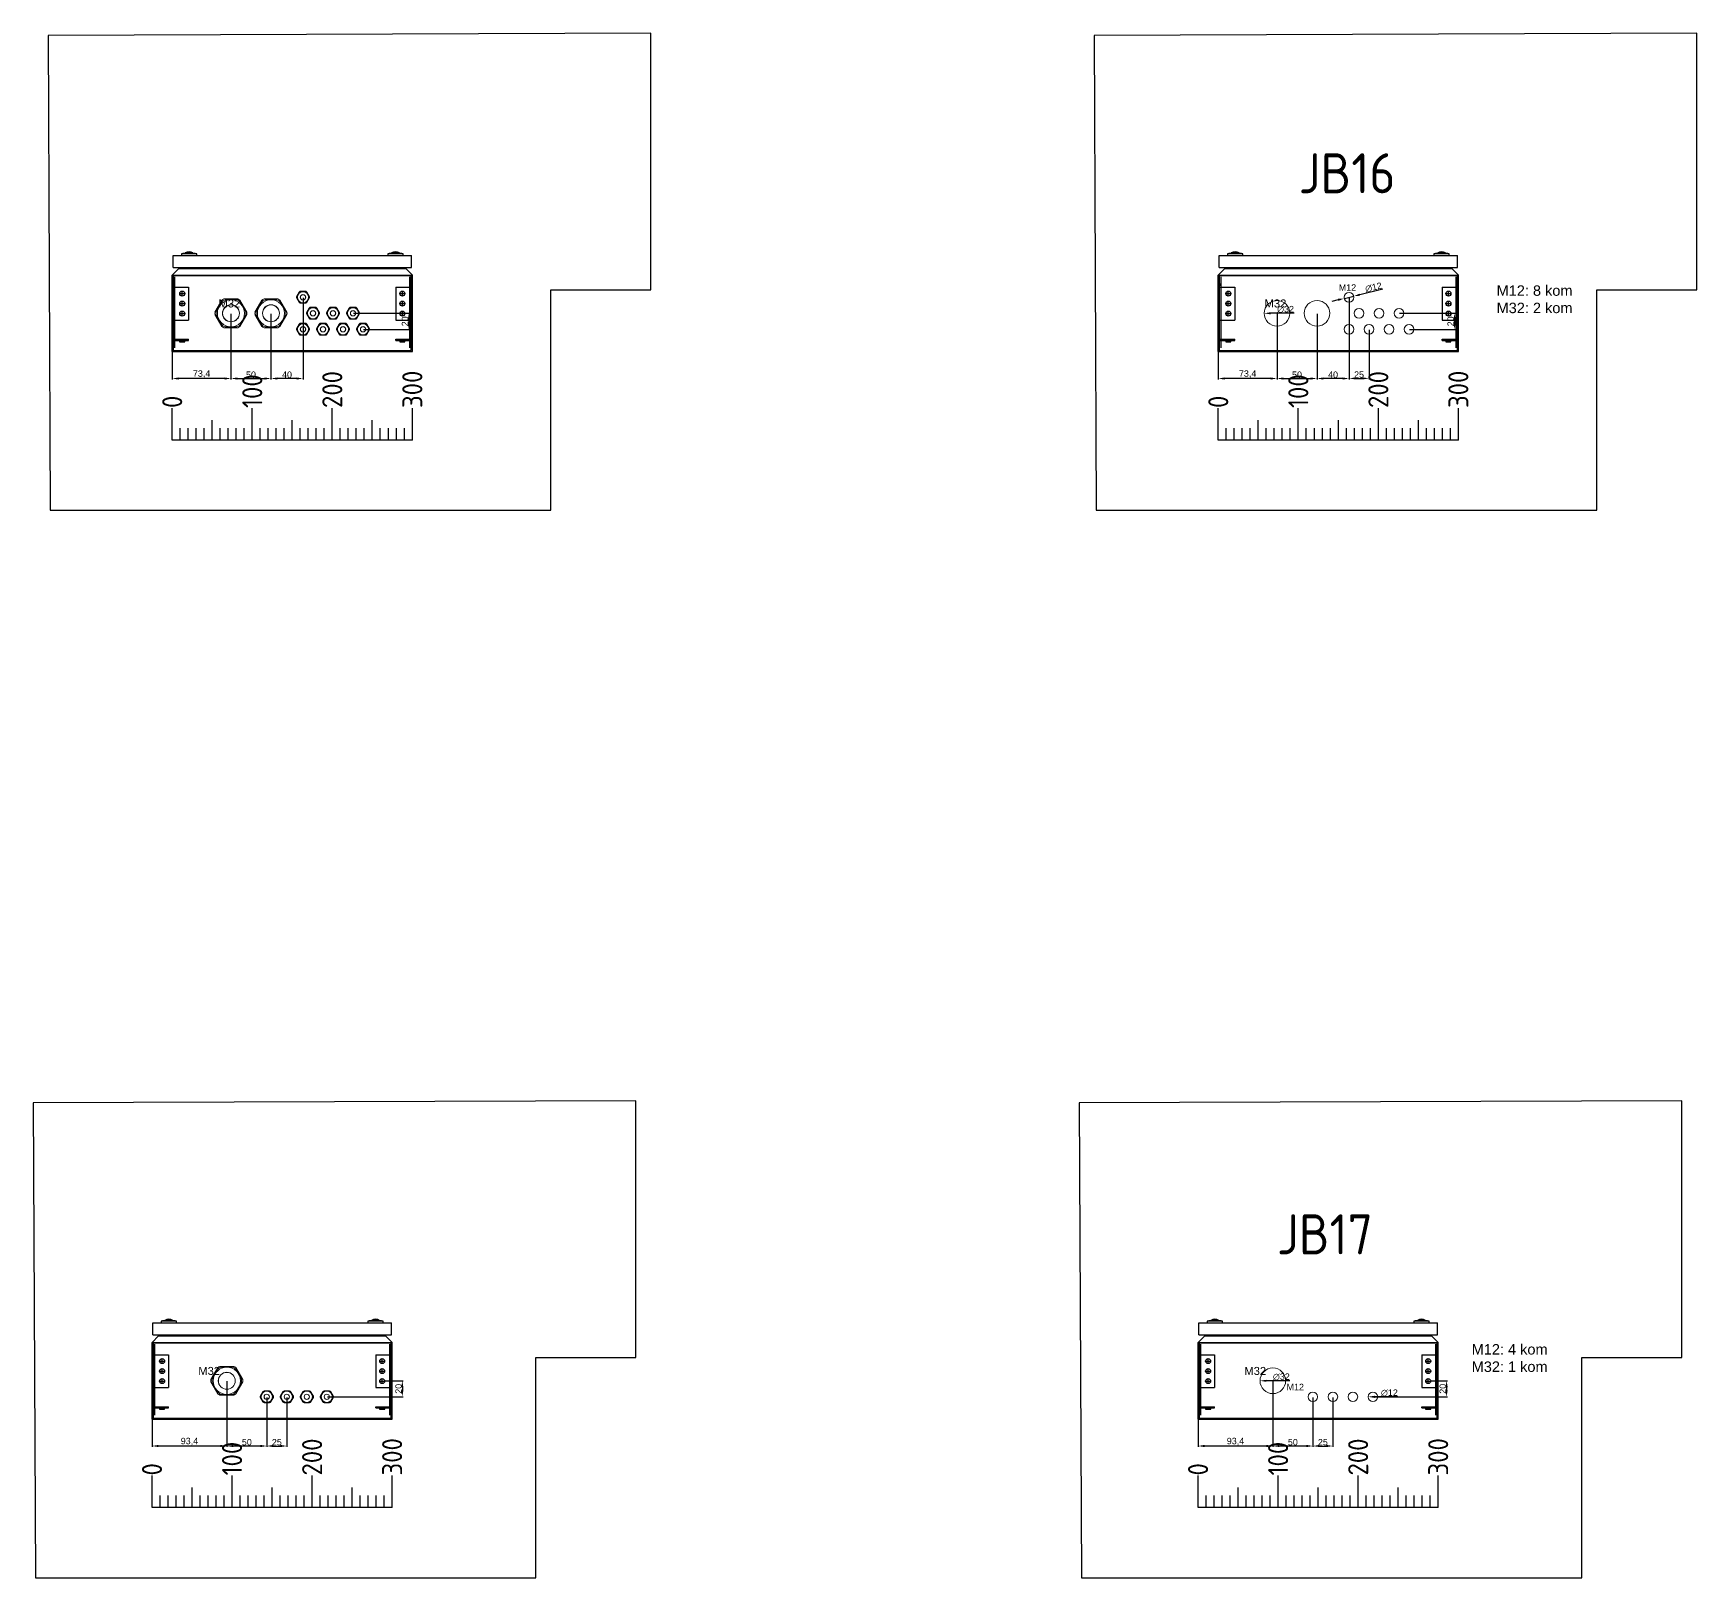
# Model space of a CAD drawing. Header units: millimetres. Extents: x 46697 to 52144, y 25488 to 34806.
# Drawn here: x 49296 to 51375, y 25490 to 27419 of the extents above; entities that cross this region are included whole.
import ezdxf
from ezdxf.enums import TextEntityAlignment as Align

# ---------------------------------------------------------------- set-up
doc = ezdxf.new("R2010")
doc.units = ezdxf.units.MM
doc.layers.add('! NO PLOT !', color=7, linetype='Continuous', true_color=0xff75dd, plot=False)
doc.layers.add('000-KOTIRANJE', color=254, linetype='Continuous', lineweight=5)
doc.layers.add('000-PI-Oprema', color=30, linetype='Continuous', lineweight=5)
doc.layers.add('000-PI-NO PLOT', color=6, linetype='Continuous', lineweight=5, plot=False)
for name, color, linetype in [('000-PI-ORMAR', 51, 'Continuous'), ('210-0', 7, 'Continuous'), ('AUT_TEXT', 7, 'Continuous')]:
    doc.layers.add(name, color=color, linetype=linetype)
doc.styles.add('PI0', font='isocpeur.ttf', dxfattribs={"width": 0.9})
doc.styles.get("Standard").update_dxf_attribs({"font": 'arial.ttf'})
doc.dimstyles.new('ISO-25-lb', dxfattribs={"dimtxt": 8, "dimasz": 8, "dimexe": 1.25, "dimexo": 0.625, "dimtad": 1, "dimdec": 1, "dimtxsty": 'Standard', "dimcen": 5, "dimadec": 0, "dimazin": 0, "dimtfac": 1, "dimtdec": 1, "dimtmove": 0, "dimatfit": 3, "dimfxl": 1, "dimarcsym": 0})

# ---------------------------------------------------------------- blocks, each defined once
blk = doc.blocks.new('1567.000')
at = {"layer": '! NO PLOT !'}
for p, q in [((49501.5, 33843), (49501.5, 33749.3)), ((49501.5, 33843), (49799, 33843)), ((49501.8, 33752.4), (49501.8, 33842.9)), ((49503.3, 33841.4), (49503.3, 33752.7)), ((49797.3, 33752.7), (49797.3, 33841.4)), ((49798.8, 33842.9), (49798.8, 33752.4)), ((49799, 33749.3), (49799, 33843)), ((49501.8, 33832.4), (49503.3, 33832.4)), ((49501.8, 33830.9), (49503.3, 33830.9)), ((49501.8, 33828.4), (49520.8, 33828.4)), ((49509.5, 33820.4), (49516, 33820.4)), ((49512.8, 33817.1), (49512.8, 33823.6)), ((49520.8, 33828.4), (49520.8, 33787.4)), ((49779.8, 33828.4), (49798.8, 33828.4)), ((49779.8, 33828.4), (49779.8, 33787.4)), ((49784.5, 33820.4), (49791, 33820.4)), ((49787.8, 33817.1), (49787.8, 33823.6)), ((49798.8, 33832.4), (49797.3, 33832.4)), ((49798.8, 33830.9), (49797.3, 33830.9)), ((49509.5, 33807.9), (49516, 33807.9)), ((49509.5, 33795.4), (49516, 33795.4)), ((49512.8, 33804.6), (49512.8, 33811.1)), ((49512.8, 33792.1), (49512.8, 33798.6)), ((49784.5, 33807.9), (49791, 33807.9)), ((49784.5, 33795.4), (49791, 33795.4)), ((49787.8, 33804.6), (49787.8, 33811.1)), ((49787.8, 33792.1), (49787.8, 33798.6)), ((49501.8, 33787.4), (49520.8, 33787.4)), ((49779.8, 33787.4), (49798.8, 33787.4)), ((49501.8, 33763.4), (49520.8, 33763.4)), ((49501.8, 33761.9), (49520.8, 33761.9)), ((49509.5, 33761.6), (49509.5, 33760.2)), ((49509.5, 33761.6), (49516, 33761.6)), ((49509.5, 33760.2), (49516, 33760.2)), ((49510.5, 33763.4), (49510.5, 33760.2)), ((49512.8, 33763.5), (49512.8, 33760)), ((49515.1, 33760.2), (49515.1, 33763.4)), ((49516, 33760.2), (49516, 33761.6)), ((49520.8, 33761.9), (49520.8, 33763.4)), ((49779.8, 33763.4), (49798.8, 33763.4)), ((49779.8, 33761.9), (49779.8, 33763.4)), ((49779.8, 33761.9), (49798.8, 33761.9)), ((49784.5, 33761.6), (49784.5, 33760.2)), ((49784.5, 33761.6), (49791, 33761.6)), ((49784.5, 33760.2), (49791, 33760.2)), ((49785.5, 33763.4), (49785.5, 33760.2)), ((49787.8, 33763.5), (49787.8, 33760)), ((49790.1, 33760.2), (49790.1, 33763.4)), ((49791, 33760.2), (49791, 33761.6)), ((49501.5, 33749.3), (49799, 33749.3))]:
    blk.add_line(p, q, dxfattribs=at)
for centre in [(49512.8, 33820.4), (49787.8, 33820.4), (49512.8, 33807.9), (49512.8, 33795.4), (49787.8, 33807.9), (49787.8, 33795.4)]:
    blk.add_circle(centre, 3.1, dxfattribs=at)
for centre, start, end in [((49509.2, 33761.6), 0, 90), ((49516.3, 33761.6), 90, 180), ((49784.2, 33761.6), 0, 90), ((49791.3, 33761.6), 90, 180)]:
    blk.add_arc(centre, 0.3, start, end, dxfattribs=at)
at = {"layer": '000-PI-ORMAR'}
for p, q in [((49501.3, 33868), (49799.3, 33868)), ((49501.3, 33853), (49501.3, 33868)), ((49511.7, 33870.1), (49511.7, 33868)), ((49530.9, 33870.1), (49511.7, 33870.1)), ((49513.5, 33870.5), (49513.5, 33870.1)), ((49529.1, 33870.5), (49513.5, 33870.5)), ((49516.4, 33871.3), (49516.4, 33870.5)), ((49526.2, 33871.3), (49516.4, 33871.3)), ((49526.2, 33870.5), (49526.2, 33871.3)), ((49529.1, 33870.1), (49529.1, 33870.5)), ((49530.9, 33868), (49530.9, 33870.1)), ((49769.7, 33870.1), (49769.7, 33868)), ((49788.9, 33870.1), (49769.7, 33870.1)), ((49771.5, 33870.5), (49771.5, 33870.1)), ((49787.1, 33870.5), (49771.5, 33870.5)), ((49774.4, 33871.3), (49774.4, 33870.5)), ((49784.2, 33871.3), (49774.4, 33871.3)), ((49784.2, 33870.5), (49784.2, 33871.3)), ((49787.1, 33870.1), (49787.1, 33870.5)), ((49788.9, 33868), (49788.9, 33870.1)), ((49799.3, 33853), (49799.3, 33868)), ((49508.5, 33851.8), (49500.3, 33843.6)), ((49500.3, 33748), (49500.3, 33843.6)), ((49500.3, 33843.6), (49800.3, 33843.6)), ((49501.3, 33853), (49799.3, 33853)), ((49508.5, 33853), (49508.5, 33851.8)), ((49508.5, 33851.8), (49792.1, 33851.8)), ((49792.1, 33851.8), (49792.1, 33853)), ((49800.3, 33843.6), (49792.1, 33851.8)), ((49800.3, 33748), (49800.3, 33843.6)), ((49500.3, 33748), (49800.3, 33748))]:
    blk.add_line(p, q, dxfattribs=at)
for centre in [(49521.3, 33863.7), (49779.3, 33863.7)]:
    blk.add_arc(centre, 9, 57.0133, 122.9867, dxfattribs=at)
blk = doc.blocks.new('*D442')
at = {"layer": '000-KOTIRANJE', "color": 0, "linetype": 'Continuous', "lineweight": -2, "ltscale": 0.25, "transparency": 16777216}
for p, q in [((49469.9, 27068.9), (49469.9, 26986.8)), ((49543.3, 27068.9), (49543.3, 26986.8)), ((49535.3, 26988.1), (49477.9, 26988.1))]:
    blk.add_line(p, q, dxfattribs=at)
at = {"layer": '000-KOTIRANJE', "color": 0, "ltscale": 0.25, "transparency": 16777216}
for points in [[(49477.9, 26989.4), (49477.9, 26986.7), (49469.9, 26988.1)], [(49535.3, 26989.4), (49535.3, 26986.7), (49543.3, 26988.1)]]:
    blk.add_solid(points, dxfattribs=at)
at = {"layer": 'Defpoints', "color": 0, "ltscale": 0.25, "transparency": 16777216}
for p in [(49469.9, 27069.5), (49543.3, 27069.5), (49469.9, 26988.1)]:
    blk.add_point(p, dxfattribs=at)
at = {"layer": '000-KOTIRANJE', "color": 0, "ltscale": 0.25, "transparency": 16777216, "insert": (49506.6, 26993.5), "char_height": 8, "attachment_point": 5}
blk.add_mtext('73,4', dxfattribs=at)
blk = doc.blocks.new('*D443')
at = {"layer": '000-KOTIRANJE', "color": 0, "linetype": 'Continuous', "lineweight": -2, "ltscale": 0.25, "transparency": 16777216}
for p, q in [((49543.3, 27068.9), (49543.3, 26986.8)), ((49593.3, 27068.9), (49593.3, 26986.8)), ((49551.3, 26988.1), (49585.3, 26988.1))]:
    blk.add_line(p, q, dxfattribs=at)
at = {"layer": '000-KOTIRANJE', "color": 0, "ltscale": 0.25, "transparency": 16777216}
for points in [[(49551.3, 26989.4), (49551.3, 26986.7), (49543.3, 26988.1)], [(49585.3, 26989.4), (49585.3, 26986.7), (49593.3, 26988.1)]]:
    blk.add_solid(points, dxfattribs=at)
at = {"layer": 'Defpoints', "color": 0, "ltscale": 0.25, "transparency": 16777216}
for p in [(49543.3, 27069.5), (49593.3, 27069.5), (49593.3, 26988.1)]:
    blk.add_point(p, dxfattribs=at)
at = {"layer": '000-KOTIRANJE', "color": 0, "ltscale": 0.25, "transparency": 16777216, "insert": (49568.3, 26992.8), "char_height": 8, "attachment_point": 5}
blk.add_mtext('50', dxfattribs=at)
blk = doc.blocks.new('M12')
at = {"layer": '000-PI-Oprema'}
for p, q in [((-4.8, 6.7), (-8.2, 0.8)), ((-4.3, 6.5), (-7.8, 0.5)), ((3.4, 7.5), (-3.4, 7.5)), ((3.4, 7), (-3.4, 7)), ((7.8, 0.5), (4.3, 6.5)), ((8.2, 0.8), (4.8, 6.7)), ((-8.2, -0.8), (-4.8, -6.7)), ((-7.8, -0.5), (-4.3, -6.5)), ((-3.4, -7), (3.4, -7)), ((-3.4, -7.5), (3.4, -7.5)), ((4.3, -6.5), (7.8, -0.5)), ((4.8, -6.7), (8.2, -0.8))]:
    blk.add_line(p, q, dxfattribs=at)
for radius in [7, 3.35, 3.25]:
    blk.add_circle((0, 0), radius, dxfattribs=at)
for radius, start, end in [(8.25, 174.62, 185.38), (7.8, 176.177, 183.823), (8.25, 114.62, 125.38), (7.8, 116.177, 123.823), (8.25, 54.62, 65.38), (7.8, 56.177, 63.823), (7.8, 356.177, 3.823), (8.25, 354.62, 5.38), (8.25, 234.62, 245.38), (7.8, 236.177, 243.823), (7.8, 296.177, 303.823), (8.25, 294.62, 305.38)]:
    blk.add_arc((0, 0), radius, start, end, dxfattribs=at)
blk = doc.blocks.new('*U436')
at = {"layer": '210-0', "ltscale": 0.25}
blk.add_blockref('M12', (0, 0), dxfattribs=at)
blk = doc.blocks.new('*U437')
at = {"layer": '000-PI-ORMAR', "color": 0, "linetype": 'ByBlock', "lineweight": -2, "transparency": 16777216}
blk.add_blockref('*U436', (0, 0), dxfattribs=at)
blk = doc.blocks.new('*U440')
at = {"layer": '210-0', "ltscale": 0.25}
blk.add_blockref('M12', (0, 0), dxfattribs=at)
blk = doc.blocks.new('*U441')
at = {"layer": '000-PI-ORMAR', "color": 0, "linetype": 'ByBlock', "lineweight": -2, "transparency": 16777216}
for p in [(0, 0), (25, 0), (50, 0)]:
    blk.add_blockref('*U440', p, dxfattribs=at)
blk = doc.blocks.new('*U438')
at = {"layer": '210-0', "ltscale": 0.25}
blk.add_blockref('M12', (0, 0), dxfattribs=at)
blk = doc.blocks.new('*U439')
at = {"layer": '000-PI-ORMAR', "color": 0, "linetype": 'ByBlock', "lineweight": -2, "transparency": 16777216}
for p in [(0, 0), (25, 0), (50, 0), (75, 0)]:
    blk.add_blockref('*U438', p, dxfattribs=at)
blk = doc.blocks.new('*D444')
at = {"layer": '000-KOTIRANJE', "color": 0, "linetype": 'Continuous', "lineweight": -2, "ltscale": 0.25, "transparency": 16777216}
for p, q in [((49633.3, 27088.9), (49633.3, 26986.8)), ((49593.3, 27068.9), (49593.3, 26986.8)), ((49625.3, 26988.1), (49601.3, 26988.1))]:
    blk.add_line(p, q, dxfattribs=at)
at = {"layer": '000-KOTIRANJE', "color": 0, "ltscale": 0.25, "transparency": 16777216}
for points in [[(49601.3, 26989.4), (49601.3, 26986.7), (49593.3, 26988.1)], [(49625.3, 26989.4), (49625.3, 26986.7), (49633.3, 26988.1)]]:
    blk.add_solid(points, dxfattribs=at)
at = {"layer": 'Defpoints', "color": 0, "ltscale": 0.25, "transparency": 16777216}
for p in [(49633.3, 27089.5), (49593.3, 27069.5), (49593.3, 26988.1)]:
    blk.add_point(p, dxfattribs=at)
at = {"layer": '000-KOTIRANJE', "color": 0, "ltscale": 0.25, "transparency": 16777216, "insert": (49613.3, 26992.8), "char_height": 8, "attachment_point": 5}
blk.add_mtext('40', dxfattribs=at)
blk = doc.blocks.new('M32')
at = {"layer": '000-PI-Oprema'}
for p, q in [((49828.1, 34216.4), (49819.4, 34201.4)), ((49828.3, 34214.7), (49821, 34202.1)), ((49848.1, 34217.9), (49830.7, 34217.9)), ((49846.7, 34216.9), (49832.1, 34216.9)), ((49857.7, 34202.1), (49850.4, 34214.7)), ((49859.3, 34201.4), (49850.6, 34216.4)), ((49819.4, 34198.4), (49828.1, 34183.4)), ((49821, 34197.7), (49828.3, 34185.1)), ((49850.4, 34185.1), (49857.7, 34197.7)), ((49850.6, 34183.4), (49859.3, 34198.4)), ((49830.7, 34181.9), (49848.1, 34181.9)), ((49832.1, 34182.9), (49846.7, 34182.9))]:
    blk.add_line(p, q, dxfattribs=at)
for radius in [17, 10.6, 10.5]:
    blk.add_circle((49839.4, 34199.9), radius, dxfattribs=at)
for radius, start, end in [(20, 115.8419, 124.1581), (18.5, 113.2315, 126.7685), (18.5, 53.2315, 66.7685), (20, 55.8419, 64.1581), (20, 175.8419, 184.1581), (18.5, 173.2315, 186.7685), (18.5, 353.2315, 6.7685), (20, 355.8419, 4.1581), (20, 235.8419, 244.1581), (18.5, 233.2315, 246.7685), (18.5, 293.2315, 306.7685), (20, 295.8419, 304.1581)]:
    blk.add_arc((49839.4, 34199.9), radius, start, end, dxfattribs=at)
blk = doc.blocks.new('*D445')
at = {"layer": '000-KOTIRANJE', "color": 0, "linetype": 'Continuous', "lineweight": -2, "ltscale": 0.25, "transparency": 16777216}
for p, q in [((49696.4, 27069.5), (49766.8, 27069.5)), ((49765.5, 27061.5), (49765.5, 27057.5)), ((49708.9, 27049.5), (49766.8, 27049.5))]:
    blk.add_line(p, q, dxfattribs=at)
at = {"layer": '000-KOTIRANJE', "color": 0, "ltscale": 0.25, "transparency": 16777216}
for points in [[(49764.2, 27061.5), (49766.9, 27061.5), (49765.5, 27069.5)], [(49764.2, 27057.5), (49766.9, 27057.5), (49765.5, 27049.5)]]:
    blk.add_solid(points, dxfattribs=at)
at = {"layer": 'Defpoints', "color": 0, "ltscale": 0.25, "transparency": 16777216}
for p in [(49695.8, 27069.5), (49708.3, 27049.5), (49765.5, 27049.5)]:
    blk.add_point(p, dxfattribs=at)
at = {"layer": '000-KOTIRANJE', "color": 0, "ltscale": 0.25, "transparency": 16777216, "insert": (49760.8, 27059.5), "char_height": 8, "attachment_point": 5, "rotation": 90}
blk.add_mtext('20', dxfattribs=at)
blk = doc.blocks.new('*D450')
at = {"layer": '000-KOTIRANJE', "color": 0, "linetype": 'Continuous', "lineweight": -2, "ltscale": 0.25, "transparency": 16777216}
for p, q in [((50776.8, 27068.9), (50776.8, 26986.8)), ((50850.2, 27068.9), (50850.2, 26986.8)), ((50842.2, 26988.1), (50784.8, 26988.1))]:
    blk.add_line(p, q, dxfattribs=at)
at = {"layer": '000-KOTIRANJE', "color": 0, "ltscale": 0.25, "transparency": 16777216}
for points in [[(50784.8, 26989.4), (50784.8, 26986.7), (50776.8, 26988.1)], [(50842.2, 26989.4), (50842.2, 26986.7), (50850.2, 26988.1)]]:
    blk.add_solid(points, dxfattribs=at)
at = {"layer": 'Defpoints', "color": 0, "ltscale": 0.25, "transparency": 16777216}
for p in [(50776.8, 27069.5), (50850.2, 27069.5), (50776.8, 26988.1)]:
    blk.add_point(p, dxfattribs=at)
at = {"layer": '000-KOTIRANJE', "color": 0, "ltscale": 0.25, "transparency": 16777216, "insert": (50813.5, 26993.5), "char_height": 8, "attachment_point": 5}
blk.add_mtext('73,4', dxfattribs=at)
blk = doc.blocks.new('*D451')
at = {"layer": '000-KOTIRANJE', "color": 0, "linetype": 'Continuous', "lineweight": -2, "ltscale": 0.25, "transparency": 16777216}
for p, q in [((50850.2, 27068.9), (50850.2, 26986.8)), ((50900.2, 27068.9), (50900.2, 26986.8)), ((50858.2, 26988.1), (50892.2, 26988.1))]:
    blk.add_line(p, q, dxfattribs=at)
at = {"layer": '000-KOTIRANJE', "color": 0, "ltscale": 0.25, "transparency": 16777216}
for points in [[(50858.2, 26989.4), (50858.2, 26986.7), (50850.2, 26988.1)], [(50892.2, 26989.4), (50892.2, 26986.7), (50900.2, 26988.1)]]:
    blk.add_solid(points, dxfattribs=at)
at = {"layer": 'Defpoints', "color": 0, "ltscale": 0.25, "transparency": 16777216}
for p in [(50850.2, 27069.5), (50900.2, 27069.5), (50900.2, 26988.1)]:
    blk.add_point(p, dxfattribs=at)
at = {"layer": '000-KOTIRANJE', "color": 0, "ltscale": 0.25, "transparency": 16777216, "insert": (50875.2, 26992.8), "char_height": 8, "attachment_point": 5}
blk.add_mtext('50', dxfattribs=at)
blk = doc.blocks.new('*D452')
at = {"layer": '000-KOTIRANJE', "color": 0, "linetype": 'Continuous', "lineweight": -2, "ltscale": 0.25, "transparency": 16777216}
for p, q in [((50940.2, 27088.8), (50940.2, 26986.8)), ((50900.2, 27068.9), (50900.2, 26986.8)), ((50932.2, 26988.1), (50908.2, 26988.1))]:
    blk.add_line(p, q, dxfattribs=at)
at = {"layer": '000-KOTIRANJE', "color": 0, "ltscale": 0.25, "transparency": 16777216}
for points in [[(50908.2, 26989.4), (50908.2, 26986.7), (50900.2, 26988.1)], [(50932.2, 26989.4), (50932.2, 26986.7), (50940.2, 26988.1)]]:
    blk.add_solid(points, dxfattribs=at)
at = {"layer": 'Defpoints', "color": 0, "ltscale": 0.25, "transparency": 16777216}
for p in [(50940.2, 27089.4), (50900.2, 27069.5), (50900.2, 26988.1)]:
    blk.add_point(p, dxfattribs=at)
at = {"layer": '000-KOTIRANJE', "color": 0, "ltscale": 0.25, "transparency": 16777216, "insert": (50920.2, 26992.8), "char_height": 8, "attachment_point": 5}
blk.add_mtext('40', dxfattribs=at)
blk = doc.blocks.new('*U446')
at = {"layer": '000-PI-Oprema', "ltscale": 0.25}
blk.add_circle((0, 0), 6, dxfattribs=at)
blk = doc.blocks.new('*U447')
at = {"layer": '000-PI-Oprema', "color": 0, "linetype": 'ByBlock', "lineweight": -2, "transparency": 16777216}
for p in [(0, 0), (25, 0), (50, 0)]:
    blk.add_blockref('*U446', p, dxfattribs=at)
blk = doc.blocks.new('*U448')
at = {"layer": '000-PI-Oprema', "ltscale": 0.25}
blk.add_circle((0, 0), 6, dxfattribs=at)
blk = doc.blocks.new('*U449')
at = {"layer": '000-PI-Oprema', "color": 0, "linetype": 'ByBlock', "lineweight": -2, "transparency": 16777216}
for p in [(0, 0), (25, 0), (50, 0), (75, 0)]:
    blk.add_blockref('*U448', p, dxfattribs=at)
blk = doc.blocks.new('*D453')
at = {"layer": '000-KOTIRANJE', "color": 0, "linetype": 'Continuous', "lineweight": -2, "ltscale": 0.25, "transparency": 16777216}
for p, q in [((50940.2, 27048.9), (50940.2, 26986.9)), ((50965.2, 27048.9), (50965.2, 26986.9)), ((50948.2, 26988.2), (50957.2, 26988.2))]:
    blk.add_line(p, q, dxfattribs=at)
at = {"layer": '000-KOTIRANJE', "color": 0, "ltscale": 0.25, "transparency": 16777216}
for points in [[(50948.2, 26989.5), (50948.2, 26986.9), (50940.2, 26988.2)], [(50957.2, 26989.5), (50957.2, 26986.9), (50965.2, 26988.2)]]:
    blk.add_solid(points, dxfattribs=at)
at = {"layer": 'Defpoints', "color": 0, "ltscale": 0.25, "transparency": 16777216}
for p in [(50940.2, 27049.5), (50965.2, 27049.5), (50965.2, 26988.2)]:
    blk.add_point(p, dxfattribs=at)
at = {"layer": '000-KOTIRANJE', "color": 0, "ltscale": 0.25, "transparency": 16777216, "insert": (50952.7, 26992.9), "char_height": 8, "attachment_point": 5}
blk.add_mtext('25', dxfattribs=at)
blk = doc.blocks.new('*D454')
at = {"layer": '000-KOTIRANJE', "color": 0, "linetype": 'Continuous', "lineweight": -2, "ltscale": 0.25, "transparency": 16777216}
for p, q in [((51003.3, 27069.5), (51073.2, 27069.5)), ((51072, 27061.5), (51072, 27057.5)), ((51015.8, 27049.5), (51073.2, 27049.5))]:
    blk.add_line(p, q, dxfattribs=at)
at = {"layer": '000-KOTIRANJE', "color": 0, "ltscale": 0.25, "transparency": 16777216}
for points in [[(51070.6, 27061.5), (51073.3, 27061.5), (51072, 27069.5)], [(51070.6, 27057.5), (51073.3, 27057.5), (51072, 27049.5)]]:
    blk.add_solid(points, dxfattribs=at)
at = {"layer": 'Defpoints', "color": 0, "ltscale": 0.25, "transparency": 16777216}
for p in [(51002.7, 27069.5), (51015.2, 27049.5), (51072, 27049.5)]:
    blk.add_point(p, dxfattribs=at)
at = {"layer": '000-KOTIRANJE', "color": 0, "ltscale": 0.25, "transparency": 16777216, "insert": (51067.2, 27059.5), "char_height": 8, "attachment_point": 5, "rotation": 90}
blk.add_mtext('20', dxfattribs=at)
blk = doc.blocks.new('*D455')
at = {"layer": '000-KOTIRANJE', "color": 0, "linetype": 'Continuous', "lineweight": -2, "ltscale": 0.25, "transparency": 16777216}
blk.add_line((50871.5, 27069.5), (50842.2, 27069.5), dxfattribs=at)
at = {"layer": '000-KOTIRANJE', "color": 0, "ltscale": 0.25, "transparency": 16777216}
blk.add_solid([(50842.2, 27070.9), (50842.2, 27068.2), (50834.2, 27069.5)], dxfattribs=at)
at = {"layer": 'Defpoints', "color": 0, "ltscale": 0.25, "transparency": 16777216}
for p in [(50834.2, 27069.5), (50866.2, 27069.5)]:
    blk.add_point(p, dxfattribs=at)
at = {"layer": '000-KOTIRANJE', "color": 0, "ltscale": 0.25, "transparency": 16777216, "insert": (50860.9, 27074.5), "char_height": 8, "attachment_point": 5}
blk.add_mtext('∅32', dxfattribs=at)
blk = doc.blocks.new('*D456')
at = {"layer": '000-KOTIRANJE', "color": 0, "linetype": 'Continuous', "lineweight": -2, "ltscale": 0.25, "transparency": 16777216}
for p, q in [((50926.6, 27086.3), (50918.8, 27084.4)), ((50934.4, 27088.1), (50946, 27090.9)), ((50982.3, 27099.6), (50953.8, 27092.8))]:
    blk.add_line(p, q, dxfattribs=at)
at = {"layer": '000-KOTIRANJE', "color": 0, "ltscale": 0.25, "transparency": 16777216}
for points in [[(50926.3, 27087.6), (50926.9, 27085), (50934.4, 27088.1)], [(50953.5, 27094.1), (50954.1, 27091.5), (50946, 27090.9)]]:
    blk.add_solid(points, dxfattribs=at)
at = {"layer": 'Defpoints', "color": 0, "ltscale": 0.25, "transparency": 16777216}
for p in [(50934.4, 27088.1), (50946, 27090.9)]:
    blk.add_point(p, dxfattribs=at)
at = {"layer": '000-KOTIRANJE', "color": 0, "ltscale": 0.25, "transparency": 16777216, "insert": (50970.8, 27101.9), "char_height": 8, "attachment_point": 5, "rotation": 13.4262}
blk.add_mtext('∅12', dxfattribs=at)
blk = doc.blocks.new('*D460')
at = {"layer": '000-KOTIRANJE', "color": 0, "linetype": 'Continuous', "lineweight": -2, "ltscale": 0.25, "transparency": 16777216}
for p, q in [((49444.7, 25735.5), (49444.7, 25653.4)), ((49538.1, 25735.5), (49538.1, 25653.4)), ((49530.1, 25654.6), (49452.7, 25654.6))]:
    blk.add_line(p, q, dxfattribs=at)
at = {"layer": '000-KOTIRANJE', "color": 0, "ltscale": 0.25, "transparency": 16777216}
for points in [[(49452.7, 25656), (49452.7, 25653.3), (49444.7, 25654.6)], [(49530.1, 25656), (49530.1, 25653.3), (49538.1, 25654.6)]]:
    blk.add_solid(points, dxfattribs=at)
at = {"layer": 'Defpoints', "color": 0, "ltscale": 0.25, "transparency": 16777216}
for p in [(49444.7, 25736.1), (49538.1, 25736.1), (49444.7, 25654.6)]:
    blk.add_point(p, dxfattribs=at)
at = {"layer": '000-KOTIRANJE', "color": 0, "ltscale": 0.25, "transparency": 16777216, "insert": (49491.4, 25660.1), "char_height": 8, "attachment_point": 5}
blk.add_mtext('93,4', dxfattribs=at)
blk = doc.blocks.new('*U457')
at = {"layer": '210-0', "ltscale": 0.25}
blk.add_blockref('M12', (0, 0), dxfattribs=at)
blk = doc.blocks.new('*U458')
at = {"layer": '000-PI-ORMAR', "color": 0, "linetype": 'ByBlock', "lineweight": -2, "transparency": 16777216}
for p in [(0, 0), (25, 0), (50, 0), (75, 0)]:
    blk.add_blockref('*U457', p, dxfattribs=at)
blk = doc.blocks.new('*D459')
at = {"layer": '000-KOTIRANJE', "color": 0, "linetype": 'Continuous', "lineweight": -2, "ltscale": 0.25, "transparency": 16777216}
for p, q in [((49538.1, 25735.5), (49538.1, 25653.4)), ((49588.1, 25715.3), (49588.1, 25653.4)), ((49580.1, 25654.6), (49546.1, 25654.6))]:
    blk.add_line(p, q, dxfattribs=at)
at = {"layer": '000-KOTIRANJE', "color": 0, "ltscale": 0.25, "transparency": 16777216}
for points in [[(49546.1, 25656), (49546.1, 25653.3), (49538.1, 25654.6)], [(49580.1, 25656), (49580.1, 25653.3), (49588.1, 25654.6)]]:
    blk.add_solid(points, dxfattribs=at)
at = {"layer": 'Defpoints', "color": 0, "ltscale": 0.25, "transparency": 16777216}
for p in [(49538.1, 25736.1), (49588.1, 25716), (49538.1, 25654.6)]:
    blk.add_point(p, dxfattribs=at)
at = {"layer": '000-KOTIRANJE', "color": 0, "ltscale": 0.25, "transparency": 16777216, "insert": (49563.1, 25659.3), "char_height": 8, "attachment_point": 5}
blk.add_mtext('50', dxfattribs=at)
blk = doc.blocks.new('*D461')
at = {"layer": '000-KOTIRANJE', "color": 0, "linetype": 'Continuous', "lineweight": -2, "ltscale": 0.25, "transparency": 16777216}
for p, q in [((49588.1, 25715.4), (49588.1, 25653.4)), ((49613.1, 25715.4), (49613.1, 25653.4)), ((49596.1, 25654.6), (49605.1, 25654.6))]:
    blk.add_line(p, q, dxfattribs=at)
at = {"layer": '000-KOTIRANJE', "color": 0, "ltscale": 0.25, "transparency": 16777216}
for points in [[(49596.1, 25656), (49596.1, 25653.3), (49588.1, 25654.6)], [(49605.1, 25656), (49605.1, 25653.3), (49613.1, 25654.6)]]:
    blk.add_solid(points, dxfattribs=at)
at = {"layer": 'Defpoints', "color": 0, "ltscale": 0.25, "transparency": 16777216}
for p in [(49588.1, 25716.1), (49613.1, 25716.1), (49613.1, 25654.6)]:
    blk.add_point(p, dxfattribs=at)
at = {"layer": '000-KOTIRANJE', "color": 0, "ltscale": 0.25, "transparency": 16777216, "insert": (49600.6, 25659.3), "char_height": 8, "attachment_point": 5}
blk.add_mtext('25', dxfattribs=at)
blk = doc.blocks.new('*D462')
at = {"layer": '000-KOTIRANJE', "color": 0, "linetype": 'Continuous', "lineweight": -2, "ltscale": 0.25, "transparency": 16777216}
for p, q in [((49734.9, 25736.1), (49758.6, 25736.1)), ((49663.7, 25716.1), (49758.6, 25716.1)), ((49757.4, 25728.1), (49757.4, 25724.1))]:
    blk.add_line(p, q, dxfattribs=at)
at = {"layer": '000-KOTIRANJE', "color": 0, "ltscale": 0.25, "transparency": 16777216}
for points in [[(49756, 25728.1), (49758.7, 25728.1), (49757.4, 25736.1)], [(49756, 25724.1), (49758.7, 25724.1), (49757.4, 25716.1)]]:
    blk.add_solid(points, dxfattribs=at)
at = {"layer": 'Defpoints', "color": 0, "ltscale": 0.25, "transparency": 16777216}
for p in [(49734.3, 25736.1), (49663.1, 25716.1), (49757.4, 25716.1)]:
    blk.add_point(p, dxfattribs=at)
at = {"layer": '000-KOTIRANJE', "color": 0, "ltscale": 0.25, "transparency": 16777216, "insert": (49752.7, 25726.1), "char_height": 8, "attachment_point": 5, "rotation": 90}
blk.add_mtext('20', dxfattribs=at)
blk = doc.blocks.new('*D465')
at = {"layer": '000-KOTIRANJE', "color": 0, "linetype": 'Continuous', "lineweight": -2, "ltscale": 0.25, "transparency": 16777216}
for p, q in [((50751.6, 25735.5), (50751.6, 25653.4)), ((50845, 25735.5), (50845, 25653.4)), ((50837, 25654.6), (50759.6, 25654.6))]:
    blk.add_line(p, q, dxfattribs=at)
at = {"layer": '000-KOTIRANJE', "color": 0, "ltscale": 0.25, "transparency": 16777216}
for points in [[(50759.6, 25656), (50759.6, 25653.3), (50751.6, 25654.6)], [(50837, 25656), (50837, 25653.3), (50845, 25654.6)]]:
    blk.add_solid(points, dxfattribs=at)
at = {"layer": 'Defpoints', "color": 0, "ltscale": 0.25, "transparency": 16777216}
for p in [(50751.6, 25736.1), (50845, 25736.1), (50751.6, 25654.6)]:
    blk.add_point(p, dxfattribs=at)
at = {"layer": '000-KOTIRANJE', "color": 0, "ltscale": 0.25, "transparency": 16777216, "insert": (50798.3, 25660.1), "char_height": 8, "attachment_point": 5}
blk.add_mtext('93,4', dxfattribs=at)
blk = doc.blocks.new('*D466')
at = {"layer": '000-KOTIRANJE', "color": 0, "linetype": 'Continuous', "lineweight": -2, "ltscale": 0.25, "transparency": 16777216}
for p, q in [((50845, 25735.5), (50845, 25653.4)), ((50895, 25715.3), (50895, 25653.4)), ((50887, 25654.6), (50853, 25654.6))]:
    blk.add_line(p, q, dxfattribs=at)
at = {"layer": '000-KOTIRANJE', "color": 0, "ltscale": 0.25, "transparency": 16777216}
for points in [[(50853, 25656), (50853, 25653.3), (50845, 25654.6)], [(50887, 25656), (50887, 25653.3), (50895, 25654.6)]]:
    blk.add_solid(points, dxfattribs=at)
at = {"layer": 'Defpoints', "color": 0, "ltscale": 0.25, "transparency": 16777216}
for p in [(50845, 25736.1), (50895, 25716), (50845, 25654.6)]:
    blk.add_point(p, dxfattribs=at)
at = {"layer": '000-KOTIRANJE', "color": 0, "ltscale": 0.25, "transparency": 16777216, "insert": (50870, 25659.3), "char_height": 8, "attachment_point": 5}
blk.add_mtext('50', dxfattribs=at)
blk = doc.blocks.new('*U463')
at = {"layer": '000-PI-Oprema', "ltscale": 0.25}
blk.add_circle((0, 0), 6, dxfattribs=at)
blk = doc.blocks.new('*U464')
at = {"layer": '000-PI-Oprema', "color": 0, "linetype": 'ByBlock', "lineweight": -2, "transparency": 16777216}
for p in [(0, 0), (25, 0), (50, 0), (75, 0)]:
    blk.add_blockref('*U463', p, dxfattribs=at)
blk = doc.blocks.new('*D467')
at = {"layer": '000-KOTIRANJE', "color": 0, "linetype": 'Continuous', "lineweight": -2, "ltscale": 0.25, "transparency": 16777216}
for p, q in [((50895, 25715.3), (50895, 25653.4)), ((50920, 25715.4), (50920, 25653.4)), ((50903, 25654.6), (50912, 25654.6))]:
    blk.add_line(p, q, dxfattribs=at)
at = {"layer": '000-KOTIRANJE', "color": 0, "ltscale": 0.25, "transparency": 16777216}
for points in [[(50903, 25656), (50903, 25653.3), (50895, 25654.6)], [(50912, 25656), (50912, 25653.3), (50920, 25654.6)]]:
    blk.add_solid(points, dxfattribs=at)
at = {"layer": 'Defpoints', "color": 0, "ltscale": 0.25, "transparency": 16777216}
for p in [(50895, 25716), (50920, 25716.1), (50920, 25654.6)]:
    blk.add_point(p, dxfattribs=at)
at = {"layer": '000-KOTIRANJE', "color": 0, "ltscale": 0.25, "transparency": 16777216, "insert": (50907.5, 25659.3), "char_height": 8, "attachment_point": 5}
blk.add_mtext('25', dxfattribs=at)
blk = doc.blocks.new('*D468')
at = {"layer": '000-KOTIRANJE', "color": 0, "linetype": 'Continuous', "lineweight": -2, "ltscale": 0.25, "transparency": 16777216}
for p, q in [((51041.8, 25736.1), (51063.3, 25736.1)), ((50970.6, 25716.1), (51063.3, 25716.1)), ((51062.1, 25728.1), (51062.1, 25724.1))]:
    blk.add_line(p, q, dxfattribs=at)
at = {"layer": '000-KOTIRANJE', "color": 0, "ltscale": 0.25, "transparency": 16777216}
for points in [[(51060.7, 25728.1), (51063.4, 25728.1), (51062.1, 25736.1)], [(51060.7, 25724.1), (51063.4, 25724.1), (51062.1, 25716.1)]]:
    blk.add_solid(points, dxfattribs=at)
at = {"layer": 'Defpoints', "color": 0, "ltscale": 0.25, "transparency": 16777216}
for p in [(51041.2, 25736.1), (50970, 25716.1), (51062.1, 25716.1)]:
    blk.add_point(p, dxfattribs=at)
at = {"layer": '000-KOTIRANJE', "color": 0, "ltscale": 0.25, "transparency": 16777216, "insert": (51057.3, 25726.1), "char_height": 8, "attachment_point": 5, "rotation": 90}
blk.add_mtext('20', dxfattribs=at)
blk = doc.blocks.new('*D470')
at = {"layer": '000-KOTIRANJE', "color": 0, "linetype": 'Continuous', "lineweight": -2, "ltscale": 0.25, "transparency": 16777216}
blk.add_line((50866.3, 25736.1), (50837, 25736.1), dxfattribs=at)
at = {"layer": '000-KOTIRANJE', "color": 0, "ltscale": 0.25, "transparency": 16777216}
blk.add_solid([(50837, 25737.4), (50837, 25734.8), (50829, 25736.1)], dxfattribs=at)
at = {"layer": 'Defpoints', "color": 0, "ltscale": 0.25, "transparency": 16777216}
for p in [(50829, 25736.1), (50861, 25736.1)]:
    blk.add_point(p, dxfattribs=at)
at = {"layer": '000-KOTIRANJE', "color": 0, "ltscale": 0.25, "transparency": 16777216, "insert": (50855.6, 25741), "char_height": 8, "attachment_point": 5}
blk.add_mtext('∅32', dxfattribs=at)
blk = doc.blocks.new('*D469')
at = {"layer": '000-KOTIRANJE', "color": 0, "linetype": 'Continuous', "lineweight": -2, "ltscale": 0.25, "transparency": 16777216}
blk.add_line((51001.3, 25716.1), (50972, 25716.1), dxfattribs=at)
at = {"layer": '000-KOTIRANJE', "color": 0, "ltscale": 0.25, "transparency": 16777216}
blk.add_solid([(50972, 25717.4), (50972, 25714.7), (50964, 25716.1)], dxfattribs=at)
at = {"layer": 'Defpoints', "color": 0, "ltscale": 0.25, "transparency": 16777216}
for p in [(50964, 25716.1), (50976, 25716.1)]:
    blk.add_point(p, dxfattribs=at)
at = {"layer": '000-KOTIRANJE', "color": 0, "ltscale": 0.25, "transparency": 16777216, "insert": (50990.6, 25721), "char_height": 8, "attachment_point": 5}
blk.add_mtext('∅12', dxfattribs=at)

msp = doc.modelspace()

# ---------------------------------------------------------------- linework, layer by layer
at = {"layer": '! NO PLOT !', "ltscale": 0.25}
for points in [[(49314.75, 27416.54), (49317.53, 26823.52), (49942.73, 26823.52), (49942.73, 27098.77), (50067.66, 27098.77), (50067.66, 27419.32), (49314.75, 27416.54)], [(50621.67, 27416.54), (50624.45, 26823.52), (51249.64, 26823.52), (51249.64, 27098.77), (51374.58, 27098.77), (51374.58, 27419.32), (50621.67, 27416.54)], [(49296.29, 26083.11), (49299.07, 25490.09), (49924.27, 25490.09), (49924.27, 25765.34), (50049.2, 25765.34), (50049.2, 26085.88), (49296.29, 26083.11)], [(50603.21, 26083.11), (50605.99, 25490.09), (51231.18, 25490.09), (51231.18, 25765.34), (51356.12, 25765.34), (51356.12, 26085.88), (50603.21, 26083.11)]]:
    msp.add_lwpolyline(points, dxfattribs=at)
at = {"color": 7}
for p, q in [((49469.9, 26911.22), (49469.9, 26951.22)), ((49519.9, 26911.22), (49519.9, 26936.22)), ((49569.9, 26911.22), (49569.9, 26951.22)), ((49619.9, 26911.22), (49619.9, 26936.22)), ((49669.9, 26911.22), (49669.9, 26951.22)), ((49669.9, 26911.22), (49669.9, 26951.22)), ((49669.9, 26911.22), (49669.9, 26951.22)), ((49669.9, 26911.22), (49669.9, 26951.22)), ((49669.9, 26911.22), (49669.9, 26951.22)), ((49669.9, 26911.22), (49669.9, 26951.22)), ((49669.9, 26911.22), (49669.9, 26951.22)), ((49669.9, 26911.22), (49669.9, 26951.22)), ((49719.9, 26911.22), (49719.9, 26936.22)), ((49769.9, 26911.22), (49769.9, 26951.22)), ((50776.82, 26911.22), (50776.82, 26951.22)), ((50826.82, 26911.22), (50826.82, 26936.22)), ((50876.82, 26911.22), (50876.82, 26951.22)), ((50926.82, 26911.22), (50926.82, 26936.22)), ((50976.82, 26911.22), (50976.82, 26951.22)), ((50976.82, 26911.22), (50976.82, 26951.22)), ((50976.82, 26911.22), (50976.82, 26951.22)), ((50976.82, 26911.22), (50976.82, 26951.22)), ((50976.82, 26911.22), (50976.82, 26951.22)), ((50976.82, 26911.22), (50976.82, 26951.22)), ((50976.82, 26911.22), (50976.82, 26951.22)), ((50976.82, 26911.22), (50976.82, 26951.22)), ((51026.82, 26911.22), (51026.82, 26936.22)), ((51076.82, 26911.22), (51076.82, 26951.22)), ((49479.9, 26911.22), (49479.9, 26926.22)), ((49489.9, 26911.22), (49489.9, 26926.22)), ((49499.9, 26911.22), (49499.9, 26926.22)), ((49509.9, 26911.22), (49509.9, 26926.22)), ((49529.9, 26911.22), (49529.9, 26926.22)), ((49539.9, 26911.22), (49539.9, 26926.22)), ((49549.9, 26911.22), (49549.9, 26926.22)), ((49559.9, 26911.22), (49559.9, 26926.22)), ((49579.9, 26911.22), (49579.9, 26926.22)), ((49589.9, 26911.22), (49589.9, 26926.22)), ((49599.9, 26911.22), (49599.9, 26926.22)), ((49609.9, 26911.22), (49609.9, 26926.22)), ((49629.9, 26911.22), (49629.9, 26926.22)), ((49639.9, 26911.22), (49639.9, 26926.22)), ((49649.9, 26911.22), (49649.9, 26926.22)), ((49659.9, 26911.22), (49659.9, 26926.22)), ((49679.9, 26911.22), (49679.9, 26926.22)), ((49689.9, 26911.22), (49689.9, 26926.22)), ((49699.9, 26911.22), (49699.9, 26926.22)), ((49709.9, 26911.22), (49709.9, 26926.22)), ((49729.9, 26911.22), (49729.9, 26926.22)), ((49739.9, 26911.22), (49739.9, 26926.22)), ((49749.9, 26911.22), (49749.9, 26926.22)), ((49759.9, 26911.22), (49759.9, 26926.22)), ((50786.82, 26911.22), (50786.82, 26926.22)), ((50796.82, 26911.22), (50796.82, 26926.22)), ((50806.82, 26911.22), (50806.82, 26926.22)), ((50816.82, 26911.22), (50816.82, 26926.22)), ((50836.82, 26911.22), (50836.82, 26926.22)), ((50846.82, 26911.22), (50846.82, 26926.22)), ((50856.82, 26911.22), (50856.82, 26926.22)), ((50866.82, 26911.22), (50866.82, 26926.22)), ((50886.82, 26911.22), (50886.82, 26926.22)), ((50896.82, 26911.22), (50896.82, 26926.22)), ((50906.82, 26911.22), (50906.82, 26926.22)), ((50916.82, 26911.22), (50916.82, 26926.22)), ((50936.82, 26911.22), (50936.82, 26926.22)), ((50946.82, 26911.22), (50946.82, 26926.22)), ((50956.82, 26911.22), (50956.82, 26926.22)), ((50966.82, 26911.22), (50966.82, 26926.22)), ((50986.82, 26911.22), (50986.82, 26926.22)), ((50996.82, 26911.22), (50996.82, 26926.22)), ((51006.82, 26911.22), (51006.82, 26926.22)), ((51016.82, 26911.22), (51016.82, 26926.22)), ((51036.82, 26911.22), (51036.82, 26926.22)), ((51046.82, 26911.22), (51046.82, 26926.22)), ((51056.82, 26911.22), (51056.82, 26926.22)), ((51066.82, 26911.22), (51066.82, 26926.22)), ((49769.9, 26911.22), (49469.9, 26911.22)), ((51076.82, 26911.22), (50776.82, 26911.22)), ((49444.66, 25577.79), (49444.66, 25617.79)), ((49544.66, 25577.79), (49544.66, 25617.79)), ((49644.66, 25577.79), (49644.66, 25617.79)), ((49644.66, 25577.79), (49644.66, 25617.79)), ((49644.66, 25577.79), (49644.66, 25617.79)), ((49644.66, 25577.79), (49644.66, 25617.79)), ((49644.66, 25577.79), (49644.66, 25617.79)), ((49644.66, 25577.79), (49644.66, 25617.79)), ((49644.66, 25577.79), (49644.66, 25617.79)), ((49644.66, 25577.79), (49644.66, 25617.79)), ((49744.66, 25577.79), (49744.66, 25617.79)), ((50751.58, 25577.79), (50751.58, 25617.79)), ((50851.58, 25577.79), (50851.58, 25617.79)), ((50951.58, 25577.79), (50951.58, 25617.79)), ((50951.58, 25577.79), (50951.58, 25617.79)), ((50951.58, 25577.79), (50951.58, 25617.79)), ((50951.58, 25577.79), (50951.58, 25617.79)), ((50951.58, 25577.79), (50951.58, 25617.79)), ((50951.58, 25577.79), (50951.58, 25617.79)), ((50951.58, 25577.79), (50951.58, 25617.79)), ((50951.58, 25577.79), (50951.58, 25617.79)), ((51051.58, 25577.79), (51051.58, 25617.79)), ((49454.66, 25577.79), (49454.66, 25592.79)), ((49464.66, 25577.79), (49464.66, 25592.79)), ((49474.66, 25577.79), (49474.66, 25592.79)), ((49484.66, 25577.79), (49484.66, 25592.79)), ((49494.66, 25577.79), (49494.66, 25602.79)), ((49504.66, 25577.79), (49504.66, 25592.79)), ((49514.66, 25577.79), (49514.66, 25592.79)), ((49524.66, 25577.79), (49524.66, 25592.79)), ((49534.66, 25577.79), (49534.66, 25592.79)), ((49554.66, 25577.79), (49554.66, 25592.79)), ((49564.66, 25577.79), (49564.66, 25592.79)), ((49574.66, 25577.79), (49574.66, 25592.79)), ((49584.66, 25577.79), (49584.66, 25592.79)), ((49594.66, 25577.79), (49594.66, 25602.79)), ((49604.66, 25577.79), (49604.66, 25592.79)), ((49614.66, 25577.79), (49614.66, 25592.79)), ((49624.66, 25577.79), (49624.66, 25592.79)), ((49634.66, 25577.79), (49634.66, 25592.79)), ((49654.66, 25577.79), (49654.66, 25592.79)), ((49664.66, 25577.79), (49664.66, 25592.79)), ((49674.66, 25577.79), (49674.66, 25592.79)), ((49684.66, 25577.79), (49684.66, 25592.79)), ((49694.66, 25577.79), (49694.66, 25602.79)), ((49704.66, 25577.79), (49704.66, 25592.79)), ((49714.66, 25577.79), (49714.66, 25592.79)), ((49724.66, 25577.79), (49724.66, 25592.79)), ((49734.66, 25577.79), (49734.66, 25592.79)), ((50761.58, 25577.79), (50761.58, 25592.79)), ((50771.58, 25577.79), (50771.58, 25592.79)), ((50781.58, 25577.79), (50781.58, 25592.79)), ((50791.58, 25577.79), (50791.58, 25592.79)), ((50801.58, 25577.79), (50801.58, 25602.79)), ((50811.58, 25577.79), (50811.58, 25592.79)), ((50821.58, 25577.79), (50821.58, 25592.79)), ((50831.58, 25577.79), (50831.58, 25592.79)), ((50841.58, 25577.79), (50841.58, 25592.79)), ((50861.58, 25577.79), (50861.58, 25592.79)), ((50871.58, 25577.79), (50871.58, 25592.79)), ((50881.58, 25577.79), (50881.58, 25592.79)), ((50891.58, 25577.79), (50891.58, 25592.79)), ((50901.58, 25577.79), (50901.58, 25602.79)), ((50911.58, 25577.79), (50911.58, 25592.79)), ((50921.58, 25577.79), (50921.58, 25592.79)), ((50931.58, 25577.79), (50931.58, 25592.79)), ((50941.58, 25577.79), (50941.58, 25592.79)), ((50961.58, 25577.79), (50961.58, 25592.79)), ((50971.58, 25577.79), (50971.58, 25592.79)), ((50981.58, 25577.79), (50981.58, 25592.79)), ((50991.58, 25577.79), (50991.58, 25592.79)), ((51001.58, 25577.79), (51001.58, 25602.79)), ((51011.58, 25577.79), (51011.58, 25592.79)), ((51021.58, 25577.79), (51021.58, 25592.79)), ((51031.58, 25577.79), (51031.58, 25592.79)), ((51041.58, 25577.79), (51041.58, 25592.79)), ((49744.66, 25577.79), (49444.66, 25577.79)), ((51051.58, 25577.79), (50751.58, 25577.79))]:
    msp.add_line(p, q, dxfattribs=at)
at = {"layer": '000-PI-Oprema', "ltscale": 0.25}
for centre, radius in [((50850.19, 27069.52), 16), ((50900.19, 27069.52), 16), ((50940.19, 27089.54), 6), ((50844.98, 25736.09), 16)]:
    msp.add_circle(centre, radius, dxfattribs=at)

# ---------------------------------------------------------------- block references
at = {"layer": '000-PI-Oprema'}
for name, p in [('1567.000', (-30.37, -6726.27)), ('1567.000', (1276.55, -6726.27)), ('M32', (-296.1, -7130.38)), ('M32', (-246.1, -7130.38)), ('*U447', (50952.69, 27069.54)), ('*U449', (50940.19, 27049.54)), ('1567.000', (-55.6, -8059.71)), ('1567.000', (1251.31, -8059.71)), ('M32', (-301.31, -8463.81)), ('*U464', (50894.98, 25716.06))]:
    msp.add_blockref(name, p, dxfattribs=at)
at = {"layer": '000-PI-ORMAR'}
for name, p in [('*U437', (49633.28, 27089.54)), ('*U441', (49645.78, 27069.54)), ('*U439', (49633.28, 27049.54)), ('*U458', (49588.06, 25716.06))]:
    msp.add_blockref(name, p, dxfattribs=at)

# ---------------------------------------------------------------- texts
at = {"color": 7, "style": 'PI0', "width": 0.9}
for s, p in [('100', (49569.9, 26951.22)), ('200', (49669.9, 26951.22)), ('300', (49769.9, 26951.22)), ('100', (50876.82, 26951.22)), ('200', (50976.82, 26951.22)), ('300', (51076.82, 26951.22)), ('0', (49469.9, 26951.22)), ('0', (50776.82, 26951.22)), ('100', (49544.66, 25617.79)), ('200', (49644.66, 25617.79)), ('300', (49744.66, 25617.79)), ('100', (50851.58, 25617.79)), ('200', (50951.58, 25617.79)), ('300', (51051.58, 25617.79)), ('0', (49444.66, 25617.79)), ('0', (50751.58, 25617.79))]:
    msp.add_text(s, height=25, rotation=90, dxfattribs=at).set_placement(p, align=Align.MIDDLE_LEFT)
at = {"layer": '000-PI-NO PLOT', "ltscale": 0.25, "attachment_point": 5}
for s, insert, char_height in [('\\pxqc;M12', (50938.22, 27101.78), 8), ('\\pxqc;M32', (49541.31, 27081.76), 10), ('\\pxqc;M32', (50848.22, 27081.76), 10), ('\\pxqc;M32', (49516.07, 25748.33), 10), ('\\pxqc;M32', (50822.98, 25748.33), 10), ('\\pxqc;M12', (50872.98, 25728.3), 8)]:
    msp.add_mtext_dynamic_manual_height_columns(s, width=52.4265, gutter_width=12.5, heights=[0], dxfattribs=dict(at, insert=insert, char_height=char_height))
at = {"layer": 'AUT_TEXT', "style": 'PI0', "width": 0.9}
for s, p in [('JB16', (50937.79, 27244.47)), ('JB17', (50910.12, 25919.05))]:
    msp.add_text(s, height=50, dxfattribs=at).set_placement(p, align=Align.MIDDLE)
at = {"layer": 'AUT_TEXT', "ltscale": 0.25, "char_height": 13, "attachment_point": 1}
for s, insert in [('M12: 8 kom\\PM32: 2 kom', (51124.53, 27104.4)), ('M12: 4 kom\\PM32: 1 kom', (51093.4, 25781.88))]:
    msp.add_mtext_dynamic_manual_height_columns(s, width=120.332, gutter_width=121.68, heights=[105.84], dxfattribs=dict(at, insert=insert))

# ---------------------------------------------------------------- dimensions: what is measured, and where the dimension line sits
at = {"layer": '000-KOTIRANJE', "ltscale": 0.25}
dim = msp.add_diameter_dim_2p(p1=(50934.35, 27088.14), p2=(50946.03, 27090.93), dimstyle='ISO-25-lb', dxfattribs=at)
dim.commit()
dim.dimension.update_dxf_attribs({"geometry": '*D456', "text_midpoint": (50971.96, 27097.12)})
for base, p1, p2, picture, middle in [((49593.28, 26988.06), (49633.28, 27089.54), (49593.28, 27069.52), '*D444', (49613.28, 26992.77)), ((50900.19, 26988.06), (50940.19, 27089.4), (50900.19, 27069.52), '*D452', (50920.19, 26992.77)), ((49469.9, 26988.06), (49543.28, 27069.52), (49469.9, 27069.52), '*D442', (49506.59, 26993.49)), ((49593.28, 26988.06), (49543.28, 27069.52), (49593.28, 27069.52), '*D443', (49568.28, 26992.77)), ((50776.82, 26988.06), (50850.19, 27069.52), (50776.82, 27069.52), '*D450', (50813.51, 26993.49)), ((50900.19, 26988.06), (50850.19, 27069.52), (50900.19, 27069.52), '*D451', (50875.19, 26992.77)), ((50965.19, 26988.2), (50940.19, 27049.54), (50965.19, 27049.54), '*D453', (50952.69, 26992.91)), ((49444.66, 25654.63), (49538.06, 25736.09), (49444.66, 25736.09), '*D460', (49491.36, 25660.06)), ((49538.07, 25654.63), (49588.06, 25715.96), (49538.07, 25736.09), '*D459', (49563.07, 25659.34)), ((50751.58, 25654.63), (50844.98, 25736.09), (50751.58, 25736.09), '*D465', (50798.28, 25660.06)), ((50844.98, 25654.63), (50894.98, 25715.96), (50844.98, 25736.09), '*D466', (50869.98, 25659.34)), ((49613.06, 25654.63), (49588.06, 25716.06), (49613.06, 25716.06), '*D461', (49600.56, 25659.34)), ((50919.98, 25654.63), (50894.98, 25715.96), (50919.98, 25716.06), '*D467', (50907.48, 25659.34))]:
    dim = msp.add_linear_dim(base=base, p1=p1, p2=p2, dimstyle='ISO-25-lb', dxfattribs=at)
    dim.commit()
    dim.dimension.update_dxf_attribs({"geometry": picture, "text_midpoint": middle})
for base, p1, p2, picture, middle in [((49765.55, 27049.54), (49695.78, 27069.54), (49708.28, 27049.54), '*D445', (49760.84, 27059.54)), ((51071.96, 27049.54), (51002.69, 27069.54), (51015.19, 27049.54), '*D454', (51067.25, 27059.54)), ((49757.37, 25716.06), (49734.31, 25736.09), (49663.06, 25716.06), '*D462', (49752.66, 25726.08)), ((51062.05, 25716.06), (51041.22, 25736.09), (50969.98, 25716.06), '*D468', (51057.34, 25726.08))]:
    dim = msp.add_linear_dim(base=base, p1=p1, p2=p2, angle=90, dimstyle='ISO-25-lb', dxfattribs=at)
    dim.commit()
    dim.dimension.update_dxf_attribs({"geometry": picture, "text_midpoint": middle})
for p1, p2, picture, middle in [((50866.19, 27069.52), (50834.19, 27069.52), '*D455', (50860.86, 27069.52)), ((50860.98, 25736.09), (50828.98, 25736.09), '*D470', (50855.65, 25736.09)), ((50975.98, 25716.06), (50963.98, 25716.06), '*D469', (50990.65, 25716.06))]:
    dim = msp.add_diameter_dim_2p(p1=p1, p2=p2, dimstyle='ISO-25-lb', dxfattribs=at)
    dim.commit()
    dim.dimension.update_dxf_attribs({"geometry": picture, "text_midpoint": middle, "dimtype": 163})

doc.saveas('drawing.dxf')
